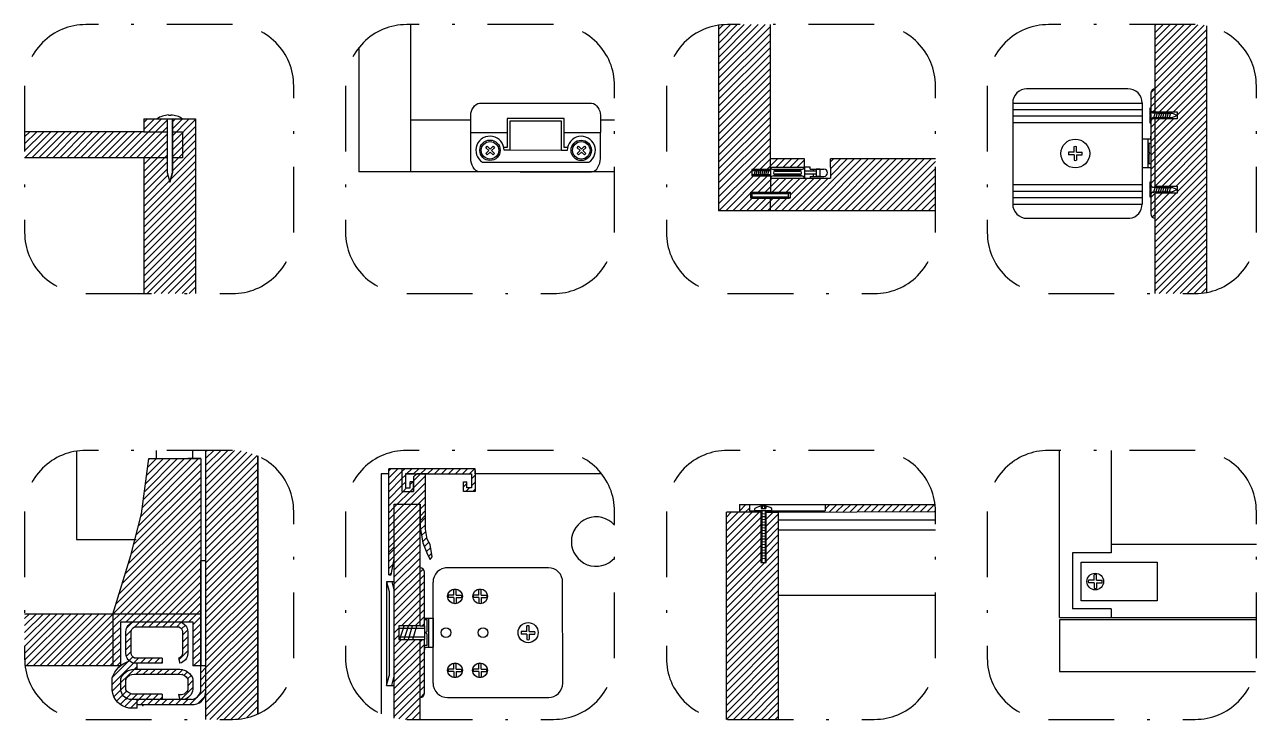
# Model space of a CAD drawing. Header units: millimetres. Extents: x 485 to 2405, y 1047 to 2379.
# Drawn here: x 644.38 to 691.92, y 1509.59 to 1536.42 of the extents above; entities that cross this region are included whole.
import ezdxf

# ---------------------------------------------------------------- set-up
doc = ezdxf.new("R2010")
doc.units = ezdxf.units.MM
for name, pattern in [('DASHED', [0.75, 0.5, -0.25]), ('HIDDEN', [0.375, 0.25, -0.125]), ('TRATTOPUNTO', [25.4, 12.7, -6.35, 0, -6.35])]:
    doc.linetypes.add(name, pattern=pattern)
for name, color, linetype in [('A-FURN', 1, 'Continuous'), ('A-SECT-FURN', 2, 'Continuous'), ('ARREDI', 1, 'Continuous'), ('ARREDI SEZIONATI', 2, 'Continuous'), ('QUOTE', 3, 'Continuous'), ('TRATTEGGIO', 5, 'HIDDEN'), ('VITI E CERNIERE', 8, 'Continuous')]:
    doc.layers.add(name, color=color, linetype=linetype)

msp = doc.modelspace()

# ---------------------------------------------------------------- hatches: boundary and pattern name
at = {"layer": 'A-FURN'}
h = msp.add_hatch(dxfattribs=at)
h.set_pattern_fill('ANSI31', color=4, scale=0.06)
h.paths.add_polyline_path([(690.013, 1536.372, 0.048404), (689.559, 1536.416), (688.013, 1536.416), (688.013, 1533.049), (688.869, 1533.049), (688.869, 1532.774), (688.027, 1532.774), (688.013, 1532.725), (688.013, 1531.238), (688.013, 1530.185), (688.869, 1530.185), (688.869, 1529.91), (688.027, 1529.91), (688.013, 1529.861), (688.013, 1526.032), (689.559, 1526.032, 0.048404), (690.013, 1526.076)])
h.paths.add_polyline_path([(688.013, 1532.725), (688.013, 1532.774), (687.877, 1532.774), (687.846, 1532.626), (687.846, 1530.332), (687.877, 1530.185), (687.919, 1530.128), (688.005, 1530.128), (688.021, 1530.185), (688.013, 1530.185), (688.013, 1531.238)])
h.paths.add_polyline_path([(688.013, 1529.861), (688.013, 1529.91), (688.027, 1529.91), (688.044, 1529.967), (687.919, 1529.967), (687.877, 1529.91), (687.846, 1529.762), (687.846, 1529.106, 0.414214), (688.013, 1528.94)])
h.paths.add_polyline_path([(688.013, 1533.94, 0.414214), (687.846, 1533.773), (687.846, 1533.196), (687.877, 1533.049), (688.013, 1533.049)])
h = msp.add_hatch(dxfattribs=at)
h.set_pattern_fill('ANSI31', color=4, scale=0.06)
h.paths.add_polyline_path([(673.467, 1517.591), (672.994, 1517.591), (672.994, 1515.656), (672.793, 1515.656), (672.793, 1517.591), (671.467, 1517.591), (671.467, 1509.594, 0.004513), (671.51, 1509.594), (673.467, 1509.594)])
h = msp.add_hatch(dxfattribs=at)
h.set_pattern_fill('ANSI31', color=4, scale=0.06)
h.paths.add_polyline_path([(671.967, 1517.591), (672.793, 1517.591), (672.793, 1517.641), (672.352, 1517.641), (672.352, 1517.891), (671.967, 1517.891)])
h.paths.add_polyline_path([(679.535, 1517.619, 0.028927), (679.519, 1517.891), (675.278, 1517.891), (675.278, 1517.641), (672.994, 1517.641), (672.994, 1517.591), (673.467, 1517.591)])
at = {"layer": 'A-SECT-FURN'}
h = msp.add_hatch(dxfattribs=at)
h.set_pattern_fill('ANSI31', color=4, scale=0.06)
h.paths.add_polyline_path([(651.175, 1519.661), (650.675, 1519.661), (649.175, 1519.661), (648.885, 1517.528), (648.484, 1515.922), (647.789, 1513.661), (651.175, 1513.661)])
h.paths.add_polyline_path([(653.376, 1519.769, 0.106465), (652.405, 1519.979), (651.376, 1519.979), (651.376, 1509.594), (652.405, 1509.594, 0.106465), (653.376, 1509.803)])
h = msp.add_hatch(dxfattribs=at)
h.set_pattern_fill('ANSI31', color=4)
h.paths.add_polyline_path([(659.854, 1519.07), (659.521, 1519.07), (659.389, 1518.952), (659.389, 1518.395), (658.939, 1518.395), (658.939, 1519.208), (658.939, 1519.27), (658.434, 1519.27), (658.432, 1515.176), (658.521, 1515.176), (658.645, 1515.787), (658.645, 1517.903), (659.645, 1517.903), (659.645, 1517.599), (659.651, 1517.001), (659.746, 1516.404), (659.924, 1515.962), (660.032, 1515.77), (660.109, 1515.866), (660.034, 1516.345), (659.917, 1516.549), (659.853, 1516.94), (659.858, 1517.528)])
h = msp.add_hatch(dxfattribs=at)
h.set_pattern_fill('ANSI31', color=4, scale=0.06)
h.paths.add_polyline_path([(661.764, 1519.207), (661.764, 1519.27), (658.939, 1519.27), (658.939, 1518.395), (659.389, 1518.395), (659.389, 1518.77), (659.254, 1518.77), (659.254, 1518.53), (659.074, 1518.53), (659.074, 1519.07), (659.389, 1519.07), (661.629, 1519.07), (661.629, 1518.53), (661.449, 1518.53), (661.449, 1518.77), (661.314, 1518.77), (661.314, 1518.395), (661.764, 1518.395)])
h = msp.add_hatch(dxfattribs=at)
h.set_pattern_fill('ANSI31', color=4, scale=0.06)
h.paths.add_polyline_path([(659.645, 1517.903), (658.645, 1517.903), (658.645, 1509.643, 0.051313), (659.125, 1509.594), (659.645, 1509.594), (659.645, 1512.675), (658.823, 1512.675), (658.823, 1513.211), (659.645, 1513.211)])
h.paths.add_polyline_path([(659.811, 1512.443), (659.811, 1512.443), (659.811, 1512.675), (659.645, 1512.675), (659.645, 1510.443, 0.414214), (659.811, 1510.609)])
h.paths.add_polyline_path([(659.811, 1515.276, 0.414214), (659.645, 1515.443), (659.645, 1513.211), (659.811, 1513.211)])
h = msp.add_hatch(dxfattribs=at)
h.set_pattern_fill('ANSI31', color=4, scale=0.06)
h.paths.add_polyline_path([(644.38, 1513.661), (644.38, 1511.954, 0.030161), (644.397, 1511.67), (647.789, 1511.671), (647.789, 1513.661)])
h = msp.add_hatch(dxfattribs=at)
h.set_pattern_fill('ANSI31', color=4, scale=0.06)
h.paths.add_polyline_path([(648.489, 1512.963, -0.330944), (648.626, 1513.161), (650.338, 1513.161, -0.311697), (650.475, 1512.977), (650.475, 1512.159, -0.35776), (650.32, 1511.956), (650.365, 1511.761, 0.341037), (650.675, 1512.142), (650.675, 1512.98, 0.341037), (650.365, 1513.361), (648.599, 1513.361, 0.341037), (648.289, 1512.98), (648.289, 1512.142, 0.341037), (648.599, 1511.761), (649.694, 1511.761), (649.694, 1511.961), (648.626, 1511.961, -0.311697), (648.489, 1512.145)], flags=17)
h.paths.add_polyline_path([(648.626, 1511.334), (650.338, 1511.334, -0.332656), (650.675, 1511.15), (650.675, 1510.734, -0.414996), (650.32, 1510.556), (650.366, 1510.362), (650.51, 1510.362, 0.342616), (650.875, 1510.758), (650.875, 1511.153, 0.303885), (650.366, 1511.534), (648.599, 1511.534, 0.303885), (648.09, 1511.153), (648.09, 1510.734, 0.326316), (648.433, 1510.362), (649.694, 1510.362), (649.694, 1510.562), (648.626, 1510.562, -0.281048), (648.29, 1510.734), (648.29, 1511.15, -0.332656)])
h.paths.add_polyline_path([(651.175, 1513.661), (647.789, 1513.661), (647.789, 1511.671), (648.089, 1511.671), (648.089, 1513.361), (650.875, 1513.361), (650.875, 1511.661), (651.175, 1511.661)])
h.paths.add_polyline_path([(651.375, 1510.687), (651.375, 1511.661), (651.175, 1511.661), (651.175, 1510.68, -0.317713), (650.824, 1510.362), (648.728, 1510.362), (648.728, 1510.162), (650.883, 1510.162, 0.399783)])
h.paths.add_polyline_path([(648.728, 1510.362), (648.433, 1510.362, -0.326316), (648.09, 1510.734), (648.09, 1511.153, -0.303885), (648.599, 1511.534), (648.728, 1511.534), (648.728, 1511.761), (648.599, 1511.761, -0.125078), (648.423, 1511.853, 0.233368), (647.76, 1511.205), (647.76, 1510.718, 0.347699), (648.405, 1510.032), (648.728, 1510.032)])
at = {"layer": 'QUOTE'}
h = msp.add_hatch(dxfattribs=at)
h.set_pattern_fill('ANSI31', color=4, scale=0.06)
h.paths.add_polyline_path([(659.854, 1519.07), (659.521, 1519.07), (659.389, 1518.952), (659.389, 1518.395), (658.939, 1518.395), (658.939, 1519.208), (658.939, 1519.27), (658.434, 1519.27), (658.432, 1515.176), (658.521, 1515.176), (658.645, 1515.787), (658.645, 1517.903), (659.645, 1517.903), (659.645, 1517.599), (659.651, 1517.001), (659.746, 1516.404), (659.924, 1515.962), (660.032, 1515.77), (660.109, 1515.866), (660.034, 1516.345), (659.917, 1516.549), (659.853, 1516.94), (659.858, 1517.528)])
at = {"layer": 'VITI E CERNIERE'}
h = msp.add_hatch(dxfattribs=at)
h.set_pattern_fill('ANSI31', color=4, scale=0.06)
h.paths.add_polyline_path([(649.878, 1532.277), (648.976, 1532.277), (644.38, 1532.277), (644.38, 1531.277), (648.976, 1531.277), (649.878, 1531.277)])
h.paths.add_polyline_path([(650.976, 1532.777), (650.476, 1532.777), (650.083, 1532.777), (650.083, 1532.277), (650.476, 1532.277), (650.476, 1531.277), (650.083, 1531.277), (650.083, 1530.703), (649.981, 1530.332), (649.878, 1530.703), (649.878, 1531.277), (648.976, 1531.277), (648.976, 1526.032), (650.976, 1526.032)])
h.paths.add_polyline_path([(650.476, 1532.277), (650.083, 1532.277), (650.083, 1531.277), (650.476, 1531.277)], flags=17)
h.paths.add_polyline_path([(649.878, 1532.777), (649.476, 1532.777), (648.976, 1532.777), (648.976, 1532.277), (649.878, 1532.277)], flags=16)
h.paths.add_polyline_path([(673.163, 1536.416), (671.51, 1536.416, 0.036904), (671.163, 1536.391), (671.163, 1529.232), (673.163, 1529.232), (673.163, 1529.712), (672.403, 1529.712), (672.403, 1529.952), (673.163, 1529.952), (673.163, 1530.579), (672.443, 1530.579), (672.443, 1530.819), (673.163, 1530.819)])
h.paths.add_polyline_path([(674.483, 1530.909), (674.483, 1531.232), (673.163, 1531.232), (673.163, 1530.909)])
h.paths.add_polyline_path([(675.482, 1531.232), (675.482, 1530.487), (674.698, 1530.487), (673.163, 1530.487), (673.163, 1529.952), (673.923, 1529.952), (673.923, 1529.712), (673.163, 1529.712), (673.163, 1529.232), (679.535, 1529.232), (679.535, 1531.232)])

# ---------------------------------------------------------------- linework, layer by layer
at = {"layer": 'A-FURN'}
for p, q in [((657.282, 1535.531), (657.282, 1530.733)), ((661.601, 1532.733), (659.282, 1532.733)), ((667.15, 1532.733), (666.601, 1532.733)), ((667.15, 1530.733), (657.282, 1530.733)), ((684.317, 1513.53), (684.317, 1519.979)), ((686.317, 1519.979), (686.317, 1516.35)), ((658.434, 1519.07), (658.145, 1519.07)), ((658.145, 1519.07), (658.145, 1511.37)), ((666.65, 1519.07), (661.764, 1519.07)), ((684.317, 1513.53), (686.317, 1513.53)), ((684.317, 1513.44), (684.317, 1511.44)), ((691.919, 1513.44), (684.317, 1513.44)), ((658.145, 1511.37), (658.145, 1509.807)), ((684.317, 1511.44), (691.881, 1511.44))]:
    msp.add_line(p, q, dxfattribs=at)
for points in [[(659.282, 1531.213), (659.282, 1536.416)], [(659.282, 1530.733), (659.282, 1531.213)]]:
    msp.add_lwpolyline(points, dxfattribs=at)
at = {"layer": 'A-SECT-FURN'}
for p, q in [((671.163, 1536.391), (671.163, 1529.232)), ((688.013, 1533.049), (688.013, 1536.416)), ((690.013, 1526.076), (690.013, 1536.372)), ((687.846, 1533.773), (687.846, 1529.106)), ((648.976, 1532.777), (650.476, 1532.777)), ((648.976, 1532.777), (648.976, 1532.277)), ((649.878, 1532.777), (649.878, 1530.703)), ((650.083, 1530.703), (650.083, 1532.777)), ((650.476, 1532.777), (650.976, 1532.777)), ((650.976, 1532.777), (650.976, 1526.032)), ((688.013, 1533.049), (688.869, 1533.049)), ((688.013, 1531.238), (688.013, 1532.774)), ((688.869, 1532.774), (688.013, 1532.774)), ((688.869, 1533.049), (688.869, 1532.774)), ((648.976, 1532.277), (644.38, 1532.277)), ((648.976, 1532.277), (649.878, 1532.277)), ((650.083, 1532.277), (650.476, 1532.277)), ((650.476, 1532.277), (650.476, 1531.277)), ((648.976, 1531.277), (644.38, 1531.277)), ((648.976, 1531.277), (648.976, 1526.032)), ((649.878, 1531.277), (648.976, 1531.277)), ((650.476, 1531.277), (650.083, 1531.277)), ((674.483, 1531.232), (673.163, 1531.232)), ((674.483, 1530.909), (674.483, 1531.232)), ((679.535, 1531.232), (675.482, 1531.232)), ((675.482, 1530.909), (675.482, 1531.232)), ((688.013, 1530.185), (688.013, 1531.238)), ((673.163, 1530.819), (672.443, 1530.819)), ((672.443, 1530.819), (672.443, 1530.579)), ((673.163, 1530.909), (674.483, 1530.909)), ((675.482, 1530.909), (675.482, 1530.487)), ((649.878, 1530.703), (649.981, 1530.332)), ((649.981, 1530.332), (650.083, 1530.703)), ((672.443, 1530.579), (673.163, 1530.579)), ((673.163, 1530.579), (673.163, 1529.952)), ((673.163, 1530.487), (674.698, 1530.487)), ((674.698, 1530.487), (675.482, 1530.487)), ((688.013, 1530.185), (688.869, 1530.185)), ((688.013, 1526.032), (688.013, 1529.91)), ((688.869, 1529.91), (688.013, 1529.91)), ((688.869, 1530.185), (688.869, 1529.91)), ((679.535, 1529.232), (671.163, 1529.232)), ((651.376, 1509.594), (651.376, 1519.979)), ((648.885, 1517.528), (649.175, 1519.661)), ((649.175, 1519.661), (651.175, 1519.661)), ((651.175, 1519.661), (650.675, 1519.661)), ((651.175, 1519.661), (651.175, 1511.661)), ((653.376, 1509.803), (653.376, 1519.769)), ((653.376, 1519.769), (653.376, 1509.803)), ((658.432, 1515.176), (658.434, 1519.27)), ((661.764, 1519.27), (658.434, 1519.27)), ((658.939, 1519.27), (658.939, 1518.395)), ((658.939, 1519.27), (658.939, 1518.395)), ((658.939, 1519.208), (658.939, 1518.395)), ((659.074, 1519.07), (661.629, 1519.07)), ((659.389, 1519.07), (659.074, 1519.07)), ((659.074, 1519.07), (659.074, 1518.53)), ((659.521, 1519.07), (659.389, 1518.952)), ((659.389, 1518.952), (659.389, 1518.395)), ((659.925, 1519.07), (659.521, 1519.07)), ((659.858, 1517.528), (659.854, 1519.07)), ((661.314, 1519.07), (661.629, 1519.07)), ((661.629, 1519.07), (661.629, 1518.53)), ((661.764, 1519.07), (661.764, 1519.27)), ((661.764, 1519.207), (661.764, 1518.394)), ((658.939, 1518.395), (659.389, 1518.395)), ((658.939, 1518.395), (659.389, 1518.395)), ((658.939, 1518.395), (659.389, 1518.395)), ((659.074, 1518.53), (659.254, 1518.53)), ((659.254, 1518.53), (659.254, 1518.77)), ((659.389, 1518.77), (659.254, 1518.77)), ((659.389, 1518.395), (659.389, 1518.77)), ((659.389, 1518.395), (659.389, 1518.77)), ((661.314, 1518.395), (661.314, 1518.77)), ((661.314, 1518.77), (661.449, 1518.77)), ((661.764, 1518.395), (661.314, 1518.395)), ((661.449, 1518.53), (661.449, 1518.77)), ((661.629, 1518.53), (661.449, 1518.53)), ((648.484, 1515.922), (648.885, 1517.528)), ((658.645, 1515.787), (658.645, 1517.903)), ((658.645, 1517.903), (659.645, 1517.903)), ((658.645, 1509.643), (658.645, 1517.903)), ((658.645, 1517.903), (659.645, 1517.903)), ((659.645, 1517.903), (659.645, 1517.599)), ((659.645, 1513.211), (659.645, 1517.903)), ((659.645, 1517.599), (659.651, 1517.001)), ((659.853, 1516.94), (659.858, 1517.528)), ((671.467, 1509.594), (671.467, 1517.591)), ((672.793, 1517.591), (671.467, 1517.591)), ((671.967, 1517.891), (672.352, 1517.891)), ((671.967, 1517.891), (671.967, 1517.591)), ((672.352, 1517.891), (672.352, 1517.641)), ((672.352, 1517.641), (672.793, 1517.641)), ((672.793, 1517.591), (672.793, 1517.641)), ((672.793, 1517.591), (672.793, 1515.656)), ((672.994, 1517.591), (672.994, 1517.641)), ((672.994, 1517.641), (675.278, 1517.641)), ((672.994, 1517.591), (673.467, 1517.591)), ((672.994, 1515.656), (672.994, 1517.591)), ((673.467, 1517.591), (679.535, 1517.619)), ((673.467, 1517.591), (673.467, 1509.594)), ((675.278, 1517.891), (675.278, 1517.641)), ((675.278, 1517.891), (679.519, 1517.891)), ((659.651, 1517.001), (659.746, 1516.404)), ((659.917, 1516.549), (659.853, 1516.94)), ((660.034, 1516.345), (659.917, 1516.549)), ((659.746, 1516.404), (659.924, 1515.962)), ((660.109, 1515.866), (660.034, 1516.345)), ((651.175, 1510.68), (651.175, 1515.734)), ((658.521, 1515.176), (658.645, 1515.787)), ((659.924, 1515.962), (660.032, 1515.77)), ((660.032, 1515.77), (660.109, 1515.866)), ((672.793, 1515.656), (672.994, 1515.656)), ((658.432, 1515.176), (658.521, 1515.176)), ((659.645, 1515.443), (659.645, 1515.443)), ((659.811, 1513.211), (659.811, 1515.276)), ((647.789, 1513.661), (644.38, 1513.661)), ((647.789, 1513.661), (647.789, 1511.671)), ((651.175, 1513.661), (647.789, 1513.661)), ((651.175, 1511.661), (651.175, 1513.661)), ((648.089, 1511.671), (648.089, 1513.361)), ((648.089, 1513.361), (650.875, 1513.361)), ((650.875, 1513.361), (650.875, 1511.661)), ((651.175, 1513.534), (651.175, 1513.534)), ((659.645, 1513.211), (658.823, 1513.211)), ((658.823, 1513.211), (658.823, 1512.675)), ((659.645, 1513.211), (659.811, 1513.211)), ((658.823, 1512.675), (659.645, 1512.675)), ((659.645, 1509.594), (659.645, 1512.675)), ((659.645, 1512.675), (659.811, 1512.675)), ((659.811, 1512.443), (659.811, 1512.675)), ((659.811, 1510.609), (659.811, 1512.443)), ((659.811, 1512.387), (659.811, 1512.276)), ((648.728, 1511.534), (648.728, 1511.761)), ((649.694, 1511.961), (649.694, 1511.761)), ((650.32, 1511.956), (650.365, 1511.761)), ((644.397, 1511.67), (647.789, 1511.671)), ((647.789, 1511.671), (648.089, 1511.671)), ((651.175, 1511.661), (650.875, 1511.661)), ((651.375, 1511.661), (650.875, 1511.661)), ((650.824, 1510.362), (648.433, 1510.362)), ((648.728, 1510.032), (648.728, 1510.362)), ((649.694, 1510.562), (649.694, 1510.362)), ((650.32, 1510.556), (650.366, 1510.362)), ((659.645, 1510.443), (659.645, 1510.443)), ((648.728, 1510.162), (650.883, 1510.162)), ((671.51, 1509.594), (673.467, 1509.594))]:
    msp.add_line(p, q, dxfattribs=at)
for points in [[(673.163, 1530.819), (673.163, 1536.416)], [(673.163, 1529.232), (673.163, 1529.712)]]:
    msp.add_lwpolyline(points, dxfattribs=at)
msp.add_lwpolyline([(673.923, 1529.712), (672.403, 1529.712), (672.403, 1529.952), (673.923, 1529.952)], close=True, dxfattribs=at)
for points in [[(649.694, 1511.761), (649.694, 1511.761), (648.599, 1511.761, -0.341037), (648.289, 1512.142), (648.289, 1512.98, -0.341037), (648.599, 1513.361), (650.365, 1513.361, -0.341037), (650.675, 1512.98), (650.675, 1512.142, -0.341037), (650.365, 1511.761)], [(649.694, 1511.961), (648.626, 1511.961, -0.311697), (648.489, 1512.145), (648.489, 1512.977, -0.311697), (648.626, 1513.161), (650.338, 1513.161, -0.311697), (650.475, 1512.977), (650.475, 1512.145, -0.338201), (650.32, 1511.956, -0.338201)], [(648.728, 1510.032), (648.405, 1510.032, -0.347699), (647.76, 1510.718), (647.76, 1511.205, -0.233368), (648.423, 1511.853)], [(649.694, 1510.362), (649.694, 1510.362), (648.433, 1510.362, -0.326316), (648.09, 1510.734), (648.09, 1511.153, -0.303885), (648.599, 1511.534), (650.366, 1511.534, -0.303885), (650.875, 1511.153), (650.875, 1510.758, -0.342616), (650.51, 1510.362)], [(649.694, 1510.562), (648.626, 1510.562, -0.281048), (648.29, 1510.734), (648.29, 1511.15, -0.332656), (648.626, 1511.334), (650.338, 1511.334, -0.332656), (650.675, 1511.15), (650.675, 1510.734, -0.414996), (650.32, 1510.556, -0.338201)]]:
    msp.add_lwpolyline(points, format="xyb", dxfattribs=at)
for centre, radius, start, end in [((688.013, 1533.773), 0.167, 90, 180), ((659.645, 1515.276), 0.167, 0, 90), ((650.775, 1510.77), 0.41, 276.8212, 347.324), ((650.853, 1510.683), 0.522, 266.7483, 359.5855), ((659.645, 1510.609), 0.167, 270, 0)]:
    msp.add_arc(centre, radius, start, end, dxfattribs=at)
for p in [(648.957, 1511.334), (649.714, 1511.334), (650.47, 1511.326), (648.29, 1511.135), (648.29, 1510.378), (650.675, 1510.672), (648.937, 1510.134)]:
    msp.add_point(p, dxfattribs=at)
at = {"layer": 'ARREDI'}
for p, q in [((686.317, 1516.018), (684.817, 1516.018)), ((684.817, 1516.018), (684.817, 1513.862)), ((686.317, 1516.35), (686.317, 1516.018)), ((686.317, 1513.862), (684.817, 1513.862)), ((686.317, 1513.862), (686.317, 1513.53))]:
    msp.add_line(p, q, dxfattribs=at)
at = {"layer": 'ARREDI SEZIONATI'}
msp.add_line((647.789, 1513.661), (648.484, 1515.922), dxfattribs=at)
msp.add_arc((688.013, 1529.106), 0.167, 180, 270, dxfattribs=at)
at = {"layer": 'TRATTEGGIO', "linetype": 'TRATTOPUNTO', "ltscale": 0.2}
for points in [[(646.74, 1526.032), (652.405, 1526.032, 0.414214), (654.765, 1528.392), (654.765, 1534.056, 0.414214), (652.405, 1536.416), (646.74, 1536.416, 0.414214), (644.38, 1534.056), (644.38, 1528.392, 0.414214)], [(659.125, 1526.032), (664.79, 1526.032, 0.414214), (667.15, 1528.392), (667.15, 1534.056, 0.414214), (664.79, 1536.416), (659.125, 1536.416, 0.414214), (656.765, 1534.056), (656.765, 1528.392, 0.414214)], [(671.51, 1526.032), (677.174, 1526.032, 0.414214), (679.535, 1528.392), (679.535, 1534.056, 0.414214), (677.174, 1536.416), (671.51, 1536.416, 0.414214), (669.15, 1534.056), (669.15, 1528.392, 0.414214)], [(683.895, 1526.032), (689.559, 1526.032, 0.414214), (691.919, 1528.392), (691.919, 1534.056, 0.414214), (689.559, 1536.416), (683.895, 1536.416, 0.414214), (681.535, 1534.056), (681.535, 1528.392, 0.414214)], [(646.74, 1509.594), (652.405, 1509.594, 0.414214), (654.765, 1511.954), (654.765, 1517.619, 0.414214), (652.405, 1519.979), (646.74, 1519.979, 0.414214), (644.38, 1517.619), (644.38, 1511.954, 0.414214)], [(659.125, 1509.594), (664.79, 1509.594, 0.414214), (667.15, 1511.954), (667.15, 1517.619, 0.414214), (664.79, 1519.979), (659.125, 1519.979, 0.414214), (656.765, 1517.619), (656.765, 1511.954, 0.414214)], [(671.51, 1509.594), (677.174, 1509.594, 0.414214), (679.535, 1511.954), (679.535, 1517.619, 0.414214), (677.174, 1519.979), (671.51, 1519.979, 0.414214), (669.15, 1517.619), (669.15, 1511.954, 0.414214)], [(683.895, 1509.594), (689.559, 1509.594, 0.414214), (691.919, 1511.954), (691.919, 1517.619, 0.414214), (689.559, 1519.979), (683.895, 1519.979, 0.414214), (681.535, 1517.619), (681.535, 1511.954, 0.414214)]]:
    msp.add_lwpolyline(points, format="xyb", close=True, dxfattribs=at)
at = {"layer": 'VITI E CERNIERE'}
for p, q in [((686.956, 1533.936), (683.049, 1533.94)), ((686.956, 1533.936), (683.813, 1533.94)), ((688.013, 1533.94), (688.013, 1533.94)), ((661.938, 1533.378), (666.265, 1533.378)), ((682.514, 1533.397), (682.516, 1529.49)), ((682.514, 1533.39), (687.514, 1533.39)), ((682.514, 1533.14), (687.514, 1533.14)), ((687.514, 1533.393), (687.512, 1529.486)), ((687.514, 1533.39), (687.512, 1529.486)), ((649.878, 1532.777), (649.878, 1530.703)), ((650.083, 1532.777), (650.083, 1530.703)), ((661.601, 1532.247), (661.601, 1532.921)), ((666.601, 1532.921), (666.601, 1532.247)), ((682.514, 1532.89), (687.514, 1532.89)), ((682.514, 1532.89), (687.514, 1532.89)), ((687.805, 1532.94), (687.833, 1532.911)), ((687.833, 1532.911), (687.805, 1532.883)), ((688.013, 1533.049), (687.877, 1533.049)), ((688.013, 1532.774), (687.877, 1532.774)), ((688.021, 1533.049), (687.942, 1532.774)), ((688.107, 1533.049), (688.027, 1532.774)), ((688.192, 1533.049), (688.113, 1532.774)), ((688.129, 1532.831), (688.66, 1532.831)), ((688.131, 1532.992), (688.66, 1532.992)), ((688.278, 1533.049), (688.198, 1532.774)), ((688.363, 1533.049), (688.284, 1532.774)), ((688.449, 1533.049), (688.369, 1532.774)), ((688.534, 1533.049), (688.455, 1532.774)), ((688.62, 1533.049), (688.54, 1532.774)), ((661.601, 1531.236), (661.601, 1532.247)), ((661.601, 1532.247), (662.998, 1532.247)), ((665.209, 1532.247), (666.601, 1532.247)), ((666.601, 1531.236), (666.601, 1532.247)), ((682.514, 1532.64), (687.514, 1532.64)), ((662.182, 1531.665), (662.237, 1531.721)), ((662.237, 1531.721), (662.349, 1531.61)), ((662.349, 1531.61), (662.46, 1531.721)), ((662.46, 1531.721), (662.516, 1531.665)), ((665.705, 1531.662), (665.76, 1531.718)), ((665.76, 1531.718), (665.872, 1531.606)), ((665.872, 1531.606), (665.983, 1531.718)), ((665.983, 1531.718), (666.038, 1531.662)), ((687.846, 1531.995), (687.513, 1531.995)), ((687.735, 1531.995), (687.735, 1530.884)), ((687.768, 1531.836), (687.846, 1531.836)), ((687.846, 1531.995), (687.846, 1532.106)), ((662.293, 1531.554), (662.182, 1531.665)), ((662.182, 1531.443), (662.293, 1531.554)), ((662.237, 1531.387), (662.182, 1531.443)), ((662.349, 1531.498), (662.237, 1531.387)), ((662.46, 1531.387), (662.349, 1531.498)), ((662.516, 1531.665), (662.404, 1531.554)), ((662.404, 1531.554), (662.516, 1531.443)), ((662.516, 1531.443), (662.46, 1531.387)), ((665.321, 1531.562), (662.885, 1531.565)), ((665.816, 1531.551), (665.705, 1531.662)), ((665.705, 1531.44), (665.816, 1531.551)), ((665.76, 1531.384), (665.705, 1531.44)), ((665.872, 1531.495), (665.76, 1531.384)), ((665.983, 1531.384), (665.872, 1531.495)), ((666.038, 1531.662), (665.927, 1531.551)), ((665.927, 1531.551), (666.038, 1531.44)), ((666.038, 1531.44), (665.983, 1531.384)), ((687.768, 1531.49), (687.811, 1531.446)), ((687.811, 1531.446), (687.768, 1531.403)), ((662.052, 1531.103), (666.154, 1531.103)), ((672.443, 1530.769), (672.443, 1530.629)), ((672.525, 1530.579), (672.595, 1530.819)), ((672.6, 1530.579), (672.67, 1530.819)), ((672.675, 1530.579), (672.744, 1530.819)), ((672.749, 1530.579), (672.819, 1530.819)), ((672.824, 1530.579), (672.894, 1530.819)), ((672.898, 1530.579), (672.968, 1530.819)), ((672.973, 1530.579), (673.043, 1530.819)), ((673.048, 1530.579), (673.117, 1530.819)), ((673.163, 1530.819), (673.163, 1530.579)), ((674.363, 1530.819), (673.283, 1530.819)), ((674.303, 1530.789), (673.343, 1530.789)), ((673.343, 1530.759), (674.303, 1530.759)), ((674.483, 1530.909), (674.483, 1530.489)), ((674.698, 1530.909), (674.483, 1530.909)), ((674.933, 1530.759), (674.483, 1530.759)), ((674.698, 1530.839), (674.698, 1530.909)), ((674.698, 1530.839), (675.231, 1530.839)), ((674.815, 1530.839), (674.815, 1530.759)), ((675.083, 1530.839), (674.933, 1530.839)), ((674.933, 1530.839), (674.933, 1530.559)), ((675.083, 1530.559), (675.083, 1530.839)), ((687.846, 1530.884), (687.513, 1530.884)), ((687.768, 1531.057), (687.846, 1531.057)), ((687.846, 1530.884), (687.846, 1530.773)), ((649.878, 1530.703), (649.981, 1530.332)), ((650.083, 1530.703), (649.981, 1530.332)), ((663.511, 1530.733), (661.938, 1530.733)), ((663.511, 1530.733), (664.691, 1530.733)), ((664.691, 1530.733), (666.265, 1530.733)), ((673.283, 1530.699), (673.283, 1530.699)), ((673.283, 1530.579), (674.363, 1530.579)), ((673.283, 1530.579), (673.283, 1530.579)), ((674.303, 1530.639), (673.343, 1530.639)), ((674.303, 1530.609), (673.343, 1530.609)), ((674.363, 1530.699), (674.363, 1530.699)), ((674.363, 1530.579), (674.363, 1530.579)), ((674.933, 1530.639), (674.483, 1530.639)), ((674.698, 1530.559), (674.698, 1530.487)), ((674.698, 1530.559), (675.231, 1530.559)), ((674.815, 1530.639), (674.815, 1530.559)), ((675.083, 1530.559), (674.933, 1530.559)), ((672.463, 1529.952), (672.403, 1529.892)), ((672.463, 1529.712), (672.463, 1529.952)), ((672.463, 1529.952), (673.863, 1529.952)), ((672.463, 1529.892), (673.863, 1529.892)), ((673.863, 1529.952), (673.923, 1529.892)), ((673.863, 1529.712), (673.863, 1529.952)), ((682.514, 1530.24), (687.514, 1530.24)), ((682.514, 1529.99), (687.514, 1529.99)), ((687.805, 1530.076), (687.833, 1530.047)), ((687.833, 1530.047), (687.805, 1530.019)), ((688.021, 1530.185), (687.942, 1529.91)), ((688.107, 1530.185), (688.027, 1529.91)), ((688.192, 1530.185), (688.113, 1529.91)), ((688.129, 1529.967), (688.66, 1529.967)), ((688.131, 1530.128), (688.66, 1530.128)), ((688.278, 1530.185), (688.198, 1529.91)), ((688.363, 1530.185), (688.284, 1529.91)), ((688.449, 1530.185), (688.369, 1529.91)), ((688.534, 1530.185), (688.455, 1529.91)), ((688.62, 1530.185), (688.54, 1529.91)), ((672.463, 1529.712), (672.403, 1529.772)), ((672.463, 1529.772), (673.863, 1529.772)), ((672.463, 1529.712), (673.863, 1529.712)), ((673.863, 1529.712), (673.923, 1529.772)), ((682.514, 1529.74), (687.514, 1529.74)), ((682.514, 1529.74), (687.514, 1529.74)), ((682.514, 1529.49), (687.514, 1529.49)), ((683.059, 1528.94), (687.031, 1528.94)), ((688.013, 1528.94), (688.013, 1528.94)), ((646.376, 1519.95), (646.376, 1516.535)), ((649.475, 1519.661), (649.475, 1519.979)), ((650.875, 1519.661), (650.875, 1519.979)), ((672.352, 1517.891), (675.278, 1517.891)), ((673.217, 1517.641), (672.564, 1517.641)), ((672.994, 1517.527), (672.793, 1517.517)), ((672.827, 1517.641), (672.827, 1516.304)), ((672.96, 1517.641), (672.96, 1516.304)), ((672.994, 1517.42), (672.793, 1517.409)), ((672.994, 1517.312), (672.793, 1517.301)), ((672.994, 1517.204), (672.793, 1517.193)), ((672.994, 1517.096), (672.793, 1517.086)), ((672.994, 1517.096), (672.793, 1517.086)), ((672.994, 1516.988), (672.793, 1516.978)), ((679.535, 1517.289), (673.467, 1517.289)), ((646.376, 1516.535), (648.684, 1516.535)), ((672.994, 1516.88), (672.793, 1516.87)), ((672.994, 1516.773), (672.793, 1516.762)), ((672.994, 1516.665), (672.793, 1516.654)), ((672.994, 1516.557), (672.793, 1516.546)), ((673.467, 1516.915), (679.535, 1516.915)), ((672.994, 1516.449), (672.793, 1516.439)), ((672.994, 1516.339), (672.793, 1516.329)), ((672.994, 1516.232), (672.793, 1516.221)), ((672.994, 1516.124), (672.793, 1516.113)), ((672.827, 1516.447), (672.827, 1515.899)), ((672.96, 1516.447), (672.96, 1515.906)), ((691.919, 1516.35), (686.317, 1516.35)), ((651.175, 1515.734), (651.375, 1515.734)), ((672.994, 1516.016), (672.793, 1516.006)), ((672.994, 1515.908), (672.793, 1515.898)), ((672.994, 1515.908), (672.793, 1515.898)), ((672.994, 1515.8), (672.793, 1515.79)), ((672.827, 1515.899), (672.827, 1515.656)), ((672.827, 1515.656), (672.96, 1515.656)), ((672.96, 1515.906), (672.96, 1515.656)), ((664.602, 1515.442), (660.627, 1515.442)), ((658.647, 1514.903), (658.349, 1514.903)), ((658.349, 1514.903), (658.447, 1514.536)), ((658.349, 1514.903), (658.349, 1510.903)), ((658.549, 1514.903), (658.645, 1514.545)), ((660.143, 1510.989), (660.146, 1514.896)), ((660.143, 1510.986), (660.146, 1514.896)), ((665.147, 1510.982), (665.144, 1514.892)), ((658.447, 1514.536), (658.447, 1511.27)), ((673.467, 1514.391), (679.535, 1514.391)), ((658.867, 1512.675), (659.023, 1513.211)), ((659.034, 1512.675), (659.19, 1513.211)), ((659.201, 1512.675), (659.356, 1513.211)), ((659.367, 1512.675), (659.523, 1513.211)), ((659.811, 1513.498), (660.145, 1513.498)), ((659.912, 1513.443), (659.811, 1513.443)), ((659.811, 1513.211), (659.811, 1512.675)), ((659.978, 1512.387), (659.978, 1513.498)), ((660.145, 1513.498), (660.145, 1512.387)), ((686.317, 1513.53), (691.919, 1513.53)), ((686.317, 1513.53), (691.919, 1513.53)), ((659.856, 1512.943), (659.912, 1512.998)), ((659.912, 1512.887), (659.856, 1512.943)), ((659.912, 1512.443), (659.811, 1512.443)), ((659.811, 1512.387), (660.145, 1512.387)), ((658.349, 1510.903), (658.447, 1511.27)), ((658.349, 1510.903), (658.647, 1510.903)), ((658.549, 1510.903), (658.645, 1511.262)), ((660.702, 1510.443), (664.612, 1510.439))]:
    msp.add_line(p, q, dxfattribs=at)
at = {"layer": 'VITI E CERNIERE', "linetype": 'Continuous'}
for p, q in [((649.878, 1532.777), (650.083, 1532.777)), ((649.934, 1532.927), (650.027, 1532.927)), ((684.885, 1531.489), (684.885, 1531.705)), ((684.981, 1531.489), (684.981, 1531.705)), ((684.885, 1531.489), (684.669, 1531.489)), ((684.885, 1531.394), (684.669, 1531.394)), ((684.885, 1531.394), (684.885, 1531.178)), ((684.981, 1531.489), (685.197, 1531.489)), ((684.981, 1531.394), (685.197, 1531.394)), ((684.981, 1531.394), (684.981, 1531.178)), ((672.564, 1517.641), (672.564, 1517.734)), ((672.863, 1517.832), (672.924, 1517.832)), ((673.217, 1517.641), (673.217, 1517.734)), ((685.655, 1514.964), (685.655, 1515.18)), ((685.75, 1514.964), (685.75, 1515.18)), ((660.942, 1514.39), (660.942, 1514.606)), ((661.038, 1514.39), (661.038, 1514.606)), ((661.91, 1514.39), (661.91, 1514.606)), ((662.005, 1514.39), (662.005, 1514.606)), ((685.655, 1514.964), (685.439, 1514.964)), ((685.655, 1514.868), (685.439, 1514.868)), ((685.655, 1514.868), (685.655, 1514.652)), ((685.75, 1514.964), (685.966, 1514.964)), ((685.75, 1514.868), (685.966, 1514.868)), ((685.75, 1514.868), (685.75, 1514.652)), ((660.942, 1514.39), (660.726, 1514.39)), ((660.942, 1514.294), (660.726, 1514.294)), ((660.942, 1514.294), (660.942, 1514.078)), ((661.038, 1514.39), (661.254, 1514.39)), ((661.038, 1514.294), (661.254, 1514.294)), ((661.038, 1514.294), (661.038, 1514.078)), ((661.91, 1514.39), (661.694, 1514.39)), ((661.91, 1514.294), (661.694, 1514.294)), ((661.91, 1514.294), (661.91, 1514.078)), ((662.005, 1514.39), (662.221, 1514.39)), ((662.005, 1514.294), (662.221, 1514.294)), ((662.005, 1514.294), (662.005, 1514.078)), ((663.763, 1512.985), (663.763, 1513.201)), ((663.858, 1512.985), (663.858, 1513.201)), ((663.763, 1512.985), (663.547, 1512.985)), ((663.763, 1512.89), (663.547, 1512.89)), ((663.763, 1512.89), (663.763, 1512.673)), ((663.858, 1512.985), (664.074, 1512.985)), ((663.858, 1512.89), (664.074, 1512.89)), ((663.858, 1512.89), (663.858, 1512.673)), ((660.942, 1511.536), (660.942, 1511.752)), ((661.038, 1511.536), (661.038, 1511.752)), ((661.906, 1511.536), (661.906, 1511.752)), ((662.002, 1511.536), (662.002, 1511.752)), ((660.942, 1511.536), (660.726, 1511.536)), ((660.942, 1511.44), (660.726, 1511.44)), ((660.942, 1511.44), (660.942, 1511.224)), ((661.038, 1511.536), (661.254, 1511.536)), ((661.038, 1511.44), (661.254, 1511.44)), ((661.038, 1511.44), (661.038, 1511.224)), ((661.906, 1511.536), (661.69, 1511.536)), ((661.906, 1511.44), (661.69, 1511.44)), ((661.906, 1511.44), (661.906, 1511.224)), ((662.002, 1511.536), (662.218, 1511.536)), ((662.002, 1511.44), (662.218, 1511.44)), ((662.002, 1511.44), (662.002, 1511.224))]:
    msp.add_line(p, q, dxfattribs=at)
at = {"layer": 'VITI E CERNIERE', "linetype": 'DASHED'}
for p, q in [((672.803, 1517.826), (672.803, 1517.741)), ((672.803, 1517.741), (672.985, 1517.741)), ((672.849, 1517.831), (672.849, 1517.741)), ((672.94, 1517.831), (672.94, 1517.741)), ((672.985, 1517.826), (672.985, 1517.741))]:
    msp.add_line(p, q, dxfattribs=at)
at = {"layer": 'VITI E CERNIERE'}
for points in [[(687.846, 1533.196), (687.805, 1533.196), (687.805, 1532.94)], [(688.66, 1532.992), (687.919, 1532.992), (687.877, 1533.049), (687.846, 1533.196)], [(665.321, 1531.674), (665.209, 1531.674), (665.209, 1532.798), (662.998, 1532.798), (662.998, 1531.677), (662.885, 1531.677)], [(665.321, 1531.562), (665.096, 1531.562), (665.096, 1532.685), (663.11, 1532.685), (663.11, 1531.565), (662.885, 1531.565)], [(687.805, 1532.883), (687.805, 1532.626), (687.846, 1532.626), (687.877, 1532.774), (687.919, 1532.831), (688.66, 1532.831)], [(688.66, 1532.831), (688.869, 1532.911), (688.66, 1532.992)], [(687.768, 1531.836), (687.768, 1531.49)], [(687.768, 1531.403), (687.768, 1531.057)], [(673.163, 1530.769), (672.443, 1530.769)], [(672.443, 1530.629), (673.163, 1530.629)], [(687.846, 1530.332), (687.805, 1530.332), (687.805, 1530.076)], [(688.66, 1530.128), (687.919, 1530.128), (687.877, 1530.185), (687.846, 1530.332)], [(687.805, 1530.019), (687.805, 1529.762), (687.846, 1529.762), (687.877, 1529.91), (687.919, 1529.967), (688.66, 1529.967)], [(688.66, 1529.967), (688.869, 1530.047), (688.66, 1530.128)], [(659.912, 1512.998), (659.912, 1513.443)], [(659.811, 1513.1), (658.823, 1513.1)], [(658.823, 1512.786), (659.811, 1512.786)], [(659.912, 1512.443), (659.912, 1512.887)]]:
    msp.add_lwpolyline(points, dxfattribs=at)
msp.add_lwpolyline([(685.163, 1515.658), (688.088, 1515.658), (688.088, 1514.172), (685.163, 1514.172)], close=True, dxfattribs=at)
for centre, radius in [((662.341, 1531.565), 0.393), ((662.341, 1531.565), 0.337), ((665.864, 1531.562), 0.393), ((665.864, 1531.562), 0.337), ((684.93, 1531.44), 0.556), ((685.702, 1514.915), 0.323), ((660.991, 1514.342), 0.284), ((661.962, 1514.342), 0.284), ((663.812, 1512.943), 0.388), ((660.64, 1512.943), 0.188), ((662.073, 1512.943), 0.188), ((660.991, 1511.49), 0.284), ((661.954, 1511.49), 0.284), ((661.955, 1511.49), 0.284)]:
    msp.add_circle(centre, radius, dxfattribs=at)
for centre, radius, start, end in [((683.06, 1533.394), 0.546, 88.8013, 180.3988), ((686.968, 1533.39), 0.546, 359.6012, 91.1987), ((662.341, 1531.565), 0.544, 359.981, 237.9517), ((665.864, 1531.562), 0.543, 302.3724, 180), ((673.305, 1530.973), 0.155, 204.283, 261.9772), ((673.343, 1530.699), 0.06, 90, 180), ((673.343, 1530.849), 0.06, 210, 270), ((674.303, 1530.849), 0.06, 270, 330), ((674.303, 1530.699), 0.06, 0, 90), ((674.341, 1530.973), 0.155, 278.0228, 335.717), ((675.231, 1530.699), 0.14, 270, 90), ((673.305, 1530.425), 0.155, 98.0228, 155.717), ((673.343, 1530.699), 0.06, 180, 270), ((673.343, 1530.549), 0.06, 90, 150), ((674.303, 1530.699), 0.06, 270, 0), ((674.303, 1530.549), 0.06, 30, 90), ((674.341, 1530.425), 0.155, 24.283, 81.9772), ((683.063, 1529.486), 0.546, 178.8013, 270.3988), ((686.965, 1529.482), 0.546, 276.8645, 1.1987), ((666.436, 1516.458), 0.955, 41.6491, 318.3509), ((660.692, 1514.9), 0.547, 89.6012, 181.1987), ((664.598, 1514.896), 0.547, 358.8013, 90.3988), ((660.69, 1510.99), 0.547, 179.6012, 271.1987), ((664.6, 1510.986), 0.547, 268.8013, 0.3988)]:
    msp.add_arc(centre, radius, start, end, dxfattribs=at)
at = {"layer": 'VITI E CERNIERE', "linetype": 'Continuous'}
for centre, radius, start, end in [((649.981, 1532.012), 0.917, 92.9028, 123.3985), ((649.994, 1532.083), 0.845, 55.237, 87.7461), ((684.933, 1531.441), 0.268, 79.7597, 100.2403), ((684.933, 1531.441), 0.268, 169.7597, 190.2403), ((684.933, 1531.441), 0.268, 349.7597, 10.2403), ((684.933, 1531.441), 0.268, 259.7597, 280.2403), ((672.894, 1517.235), 0.598, 92.9028, 123.3985), ((672.902, 1517.281), 0.551, 55.237, 87.7461), ((685.702, 1514.916), 0.268, 79.7597, 100.2403), ((660.99, 1514.342), 0.268, 79.7597, 100.2403), ((661.958, 1514.342), 0.268, 79.7597, 100.2403), ((685.702, 1514.916), 0.268, 169.7597, 190.2403), ((685.702, 1514.916), 0.268, 259.7597, 280.2403), ((685.702, 1514.916), 0.268, 349.7597, 10.2403), ((660.99, 1514.342), 0.268, 169.7597, 190.2403), ((660.99, 1514.342), 0.268, 349.7597, 10.2403), ((661.958, 1514.342), 0.268, 169.7597, 190.2403), ((661.958, 1514.342), 0.268, 349.7597, 10.2403), ((660.99, 1514.342), 0.268, 259.7597, 280.2403), ((661.958, 1514.342), 0.268, 259.7597, 280.2403), ((663.811, 1512.937), 0.268, 79.7597, 100.2403), ((663.811, 1512.937), 0.268, 169.7597, 190.2403), ((663.811, 1512.937), 0.268, 349.7597, 10.2403), ((663.811, 1512.937), 0.268, 259.7597, 280.2403), ((660.99, 1511.488), 0.268, 79.7597, 100.2403), ((661.954, 1511.488), 0.268, 79.7597, 100.2403), ((660.99, 1511.488), 0.268, 169.7597, 190.2403), ((660.99, 1511.488), 0.268, 349.7597, 10.2403), ((661.954, 1511.488), 0.268, 169.7597, 190.2403), ((661.954, 1511.488), 0.268, 349.7597, 10.2403), ((660.99, 1511.488), 0.268, 259.7597, 280.2403), ((661.954, 1511.488), 0.268, 259.7597, 280.2403)]:
    msp.add_arc(centre, radius, start, end, dxfattribs=at)
at = {"layer": 'VITI E CERNIERE'}
for points in [[(661.601, 1532.921), (661.601, 1533.11), (661.749, 1533.378), (661.938, 1533.378)], [(666.265, 1533.378), (666.454, 1533.378), (666.601, 1533.11), (666.601, 1532.921)], [(661.938, 1530.733), (661.736, 1530.733), (661.601, 1531.034), (661.601, 1531.236)], [(666.265, 1530.733), (666.466, 1530.733), (666.601, 1531.034), (666.601, 1531.236)]]:
    msp.add_open_spline(points, degree=3, dxfattribs=at)

doc.saveas('drawing.dxf')
